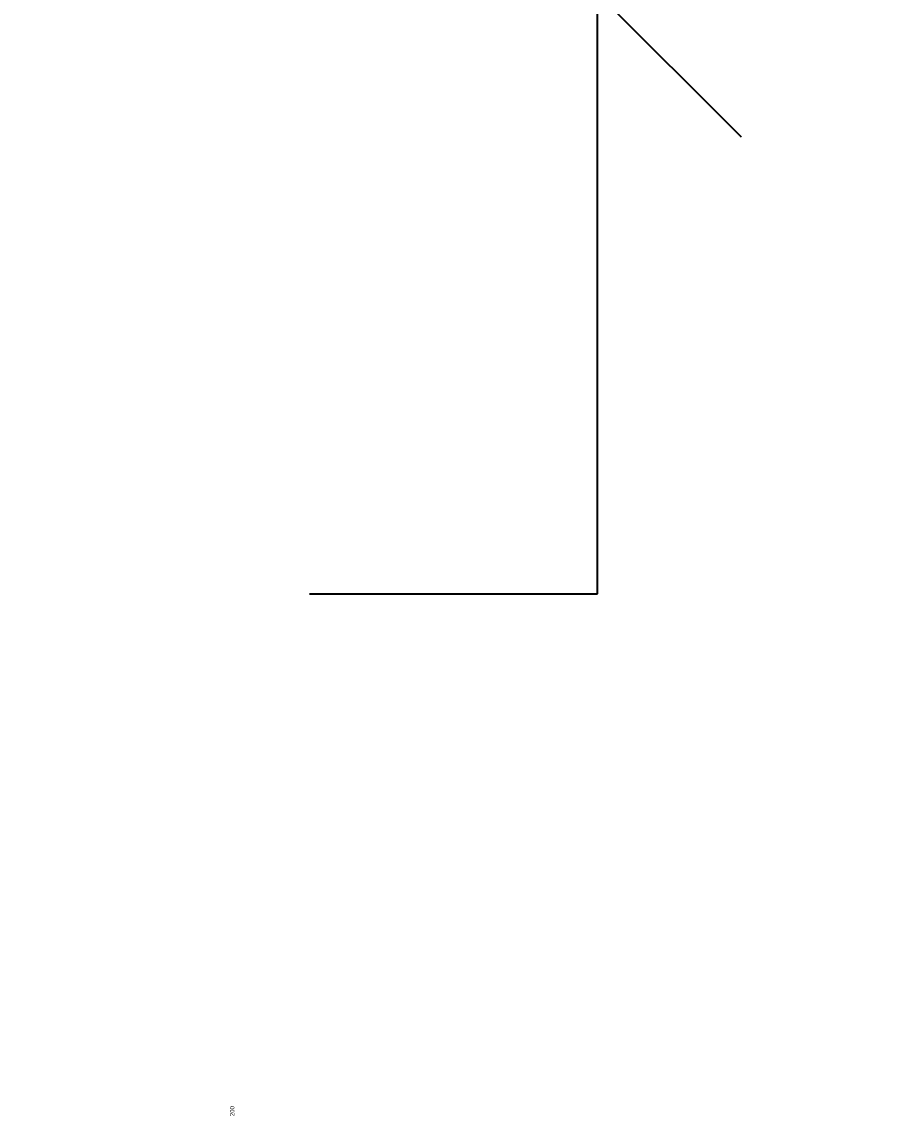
# Model space of a CAD drawing. Header units: millimetres. Extents: x -1379 to 1385823, y -4884429 to 548763.
# Drawn here: x 329329 to 329929, y -2336132 to -2335371 of the extents above; entities that cross this region are included whole.
import ezdxf

# ---------------------------------------------------------------- set-up
doc = ezdxf.new("R2010")
doc.units = ezdxf.units.MM
doc.layers.add('000 - D I M', color=7, linetype='Continuous')
doc.styles.add('Arial_2', font='arial.ttf', dxfattribs={"height": 3})
doc.dimstyles.new('DPA-DIM-3_0_T-T_1', dxfattribs={"dimscale": 304.8, "dimtxt": 306.07782, "dimasz": 0.656168, "dimexe": 0.656168, "dimexo": 0.0625, "dimgap": 0.164042, "dimtad": 1, "dimdec": 0, "dimzin": 0, "dimdsep": 46, "dimtxsty": 'Arial_2', "dimblk1": 'OBLIQUE', "dimblk2": 'OBLIQUE', "dimsah": 1, "dimcen": 0.09, "dimdle": 0.656168, "dimclrd": 7, "dimclre": 7, "dimclrt": 7, "dimadec": 8, "dimazin": 0, "dimtfac": 1, "dimtdec": 4, "dimtix": 1, "dimtmove": 1, "dimatfit": 3, "dimfxl": 1.312336, "dimfxlon": 1, "dimtvp": 1, "dimtolj": 1, "dimtzin": 0, "dimarcsym": 2})

# ---------------------------------------------------------------- blocks, each defined once
blk = doc.blocks.new('_Oblique')
at = {"color": 7, "linetype": 'ByBlock', "lineweight": -2}
blk.add_line((-0.5, -0.5), (0.5, 0.5), dxfattribs=at)
blk = doc.blocks.new('*D1805')
at = {"layer": '000 - D I M', "color": 7, "lineweight": -2, "transparency": 16777216}
for p, q in [((329728.8, -2335550.37), (329728.8, -2334950.37)), ((329347.85, -2335150.37), (329928.8, -2335150.37)), ((329347.85, -2335350.37), (329928.8, -2335350.37)), ((329728.8, -2335768.26), (329728.8, -2335350.37)), ((329528.8, -2335768.26), (329728.8, -2335768.26))]:
    blk.add_line(p, q, dxfattribs=at)
at = {"layer": 'Defpoints', "color": 7, "transparency": 16777216}
for p in [(329328.8, -2335150.37), (329728.8, -2335150.37), (329328.8, -2335350.37)]:
    blk.add_point(p, dxfattribs=at)
at = {"layer": '000 - D I M', "color": 7, "lineweight": -2, "transparency": 16777216, "xscale": 200, "yscale": 200, "zscale": 200}
for p, rotation in [((329728.8, -2335150.37), 90), ((329728.8, -2335350.37), 270)]:
    blk.add_blockref('_Oblique', p, dxfattribs=dict(at, rotation=rotation))
at = {"layer": '000 - D I M', "color": 7, "transparency": 16777216, "insert": (329473.46, -2336131.58), "char_height": 3, "width": 830.6481, "attachment_point": 1, "rotation": 90, "line_spacing_factor": 0.941778, "style": 'Arial_2'}
blk.add_mtext('\\A1;200', dxfattribs=at)

msp = doc.modelspace()

# ---------------------------------------------------------------- dimensions: what is measured, and where the dimension line sits
at = {"layer": '000 - D I M', "color": 7}
dim = msp.add_linear_dim(base=(329728.8, -2335150.37), p1=(329328.8, -2335350.37), p2=(329328.8, -2335150.37), angle=90, dimstyle='DPA-DIM-3_0_T-T_1', override={"dimpost": '<>', "dimclrd": 7, "dimclre": 7, "dimclrt": 7, "dimfxl": 200}, dxfattribs=at)
dim.commit()
dim.dimension.update_dxf_attribs({"geometry": '*D1805', "text_midpoint": (329489.33, -2335768.26), "dimtype": 160, "text_rotation": 90})

doc.saveas('drawing.dxf')
